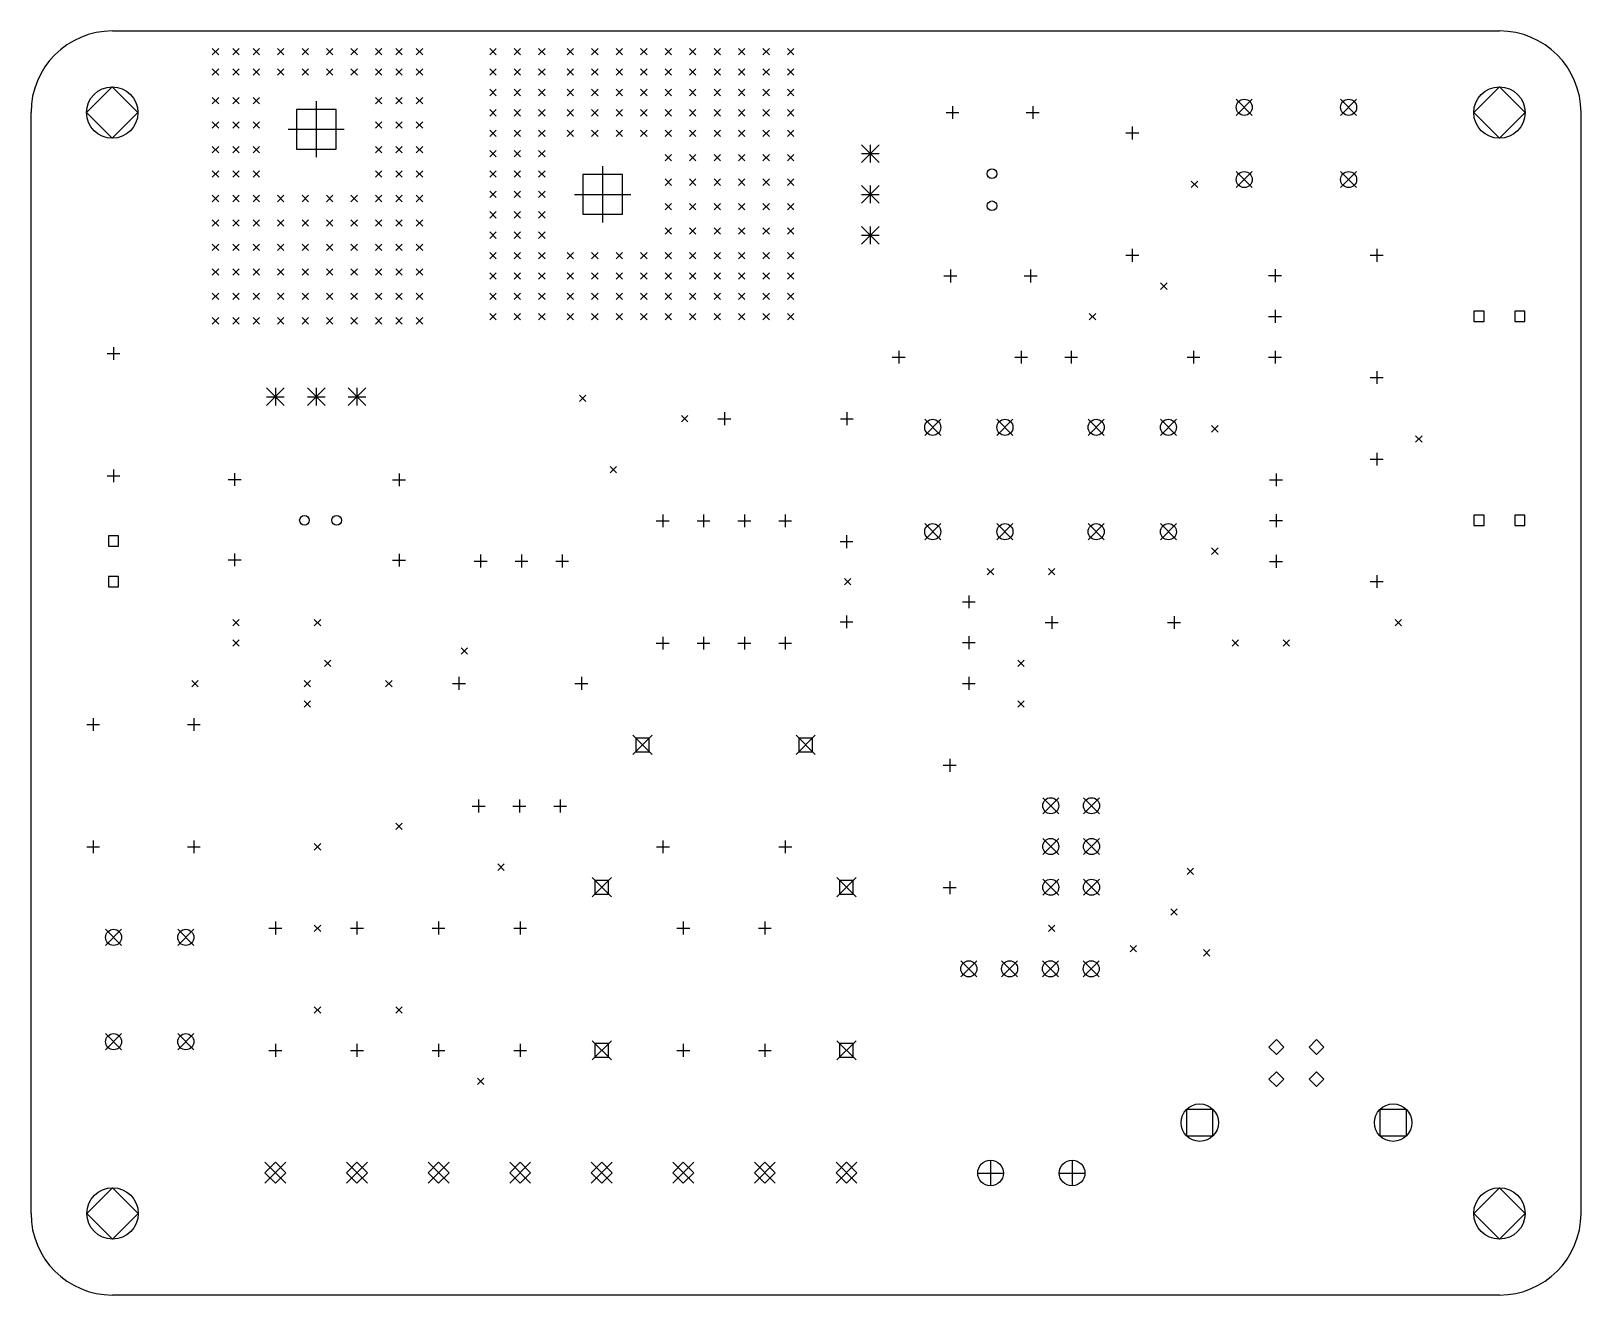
# Model space of a CAD drawing. Extents: x 92 to 190, y -138 to -18.
# Drawn here: x 93.9 to 190.4, y -96.5 to -17.8 of the extents above; entities that cross this region are included whole.
import ezdxf

# ---------------------------------------------------------------- set-up
doc = ezdxf.new("R2010")
doc.units = 0
doc.layers.add('BLACK', color=7, linetype='CONTINUOUS')

msp = doc.modelspace()

# ---------------------------------------------------------------- linework, layer by layer
at = {"layer": 'BLACK', "linetype": 'CONTINUOUS'}
for p, q in [((99, -17.76), (185.36, -17.76)), ((105.21, -18.85), (105.61, -19.25)), ((105.61, -18.85), (105.21, -19.25)), ((106.48, -18.85), (106.88, -19.25)), ((106.88, -18.85), (106.48, -19.25)), ((107.75, -18.85), (108.15, -19.25)), ((108.15, -18.85), (107.75, -19.25)), ((109.274, -18.85), (109.674, -19.25)), ((109.674, -18.85), (109.274, -19.25)), ((110.798, -18.85), (111.198, -19.25)), ((111.198, -18.85), (110.798, -19.25)), ((112.322, -18.85), (112.722, -19.25)), ((112.722, -18.85), (112.322, -19.25)), ((113.846, -18.85), (114.246, -19.25)), ((114.246, -18.85), (113.846, -19.25)), ((115.37, -18.85), (115.77, -19.25)), ((115.77, -18.85), (115.37, -19.25)), ((116.64, -18.85), (117.04, -19.25)), ((117.04, -18.85), (116.64, -19.25)), ((117.91, -18.85), (118.31, -19.25)), ((118.31, -18.85), (117.91, -19.25)), ((122.482, -18.85), (122.882, -19.25)), ((122.882, -18.85), (122.482, -19.25)), ((124.006, -18.85), (124.406, -19.25)), ((124.406, -18.85), (124.006, -19.25)), ((125.53, -18.85), (125.93, -19.25)), ((125.93, -18.85), (125.53, -19.25)), ((127.308, -18.85), (127.708, -19.25)), ((127.708, -18.85), (127.308, -19.25)), ((128.832, -18.85), (129.232, -19.25)), ((129.232, -18.85), (128.832, -19.25)), ((130.356, -18.85), (130.756, -19.25)), ((130.756, -18.85), (130.356, -19.25)), ((131.88, -18.85), (132.28, -19.25)), ((132.28, -18.85), (131.88, -19.25)), ((133.404, -18.85), (133.804, -19.25)), ((133.804, -18.85), (133.404, -19.25)), ((134.928, -18.85), (135.328, -19.25)), ((135.328, -18.85), (134.928, -19.25)), ((136.452, -18.85), (136.852, -19.25)), ((136.852, -18.85), (136.452, -19.25)), ((137.976, -18.85), (138.376, -19.25)), ((138.376, -18.85), (137.976, -19.25)), ((139.5, -18.85), (139.9, -19.25)), ((139.9, -18.85), (139.5, -19.25)), ((141.024, -18.85), (141.424, -19.25)), ((141.424, -18.85), (141.024, -19.25)), ((105.21, -20.12), (105.61, -20.52)), ((105.61, -20.12), (105.21, -20.52)), ((106.48, -20.12), (106.88, -20.52)), ((106.88, -20.12), (106.48, -20.52)), ((107.75, -20.12), (108.15, -20.52)), ((108.15, -20.12), (107.75, -20.52)), ((109.274, -20.12), (109.674, -20.52)), ((109.674, -20.12), (109.274, -20.52)), ((110.798, -20.12), (111.198, -20.52)), ((111.198, -20.12), (110.798, -20.52)), ((112.322, -20.12), (112.722, -20.52)), ((112.722, -20.12), (112.322, -20.52)), ((113.846, -20.12), (114.246, -20.52)), ((114.246, -20.12), (113.846, -20.52)), ((115.37, -20.12), (115.77, -20.52)), ((115.77, -20.12), (115.37, -20.52)), ((116.64, -20.12), (117.04, -20.52)), ((117.04, -20.12), (116.64, -20.52)), ((117.91, -20.12), (118.31, -20.52)), ((118.31, -20.12), (117.91, -20.52)), ((122.482, -20.12), (122.882, -20.52)), ((122.882, -20.12), (122.482, -20.52)), ((124.006, -20.12), (124.406, -20.52)), ((124.406, -20.12), (124.006, -20.52)), ((125.53, -20.12), (125.93, -20.52)), ((125.93, -20.12), (125.53, -20.52)), ((127.308, -20.12), (127.708, -20.52)), ((127.708, -20.12), (127.308, -20.52)), ((128.832, -20.12), (129.232, -20.52)), ((129.232, -20.12), (128.832, -20.52)), ((130.356, -20.12), (130.756, -20.52)), ((130.756, -20.12), (130.356, -20.52)), ((131.88, -20.12), (132.28, -20.52)), ((132.28, -20.12), (131.88, -20.52)), ((133.404, -20.12), (133.804, -20.52)), ((133.804, -20.12), (133.404, -20.52)), ((134.928, -20.12), (135.328, -20.52)), ((135.328, -20.12), (134.928, -20.52)), ((136.452, -20.12), (136.852, -20.52)), ((136.852, -20.12), (136.452, -20.52)), ((137.976, -20.12), (138.376, -20.52)), ((138.376, -20.12), (137.976, -20.52)), ((139.5, -20.12), (139.9, -20.52)), ((139.9, -20.12), (139.5, -20.52)), ((141.024, -20.12), (141.424, -20.52)), ((141.424, -20.12), (141.024, -20.52)), ((98.98, -21.24), (97.38, -22.84)), ((100.58, -22.84), (98.98, -21.24)), ((105.21, -21.898), (105.61, -22.298)), ((105.61, -21.898), (105.21, -22.298)), ((106.48, -21.898), (106.88, -22.298)), ((106.88, -21.898), (106.48, -22.298)), ((107.75, -21.898), (108.15, -22.298)), ((108.15, -21.898), (107.75, -22.298)), ((111.68, -22.13), (111.68, -25.63)), ((115.37, -21.898), (115.77, -22.298)), ((115.77, -21.898), (115.37, -22.298)), ((116.64, -21.898), (117.04, -22.298)), ((117.04, -21.898), (116.64, -22.298)), ((117.91, -21.898), (118.31, -22.298)), ((118.31, -21.898), (117.91, -22.298)), ((122.482, -21.39), (122.882, -21.79)), ((122.882, -21.39), (122.482, -21.79)), ((124.006, -21.39), (124.406, -21.79)), ((124.406, -21.39), (124.006, -21.79)), ((125.53, -21.39), (125.93, -21.79)), ((125.93, -21.39), (125.53, -21.79)), ((127.308, -21.39), (127.708, -21.79)), ((127.708, -21.39), (127.308, -21.79)), ((128.832, -21.39), (129.232, -21.79)), ((129.232, -21.39), (128.832, -21.79)), ((130.356, -21.39), (130.756, -21.79)), ((130.756, -21.39), (130.356, -21.79)), ((131.88, -21.39), (132.28, -21.79)), ((132.28, -21.39), (131.88, -21.79)), ((133.404, -21.39), (133.804, -21.79)), ((133.804, -21.39), (133.404, -21.79)), ((134.928, -21.39), (135.328, -21.79)), ((135.328, -21.39), (134.928, -21.79)), ((136.452, -21.39), (136.852, -21.79)), ((136.852, -21.39), (136.452, -21.79)), ((137.976, -21.39), (138.376, -21.79)), ((138.376, -21.39), (137.976, -21.79)), ((139.5, -21.39), (139.9, -21.79)), ((139.9, -21.39), (139.5, -21.79)), ((141.024, -21.39), (141.424, -21.79)), ((141.424, -21.39), (141.024, -21.79)), ((168.97, -22.015), (169.97, -23.015)), ((169.97, -22.015), (168.97, -23.015)), ((175.47, -22.015), (176.47, -23.015)), ((176.47, -22.015), (175.47, -23.015)), ((185.36, -21.24), (183.76, -22.84)), ((186.96, -22.84), (185.36, -21.24)), ((93.92, -91.42), (93.92, -22.84)), ((97.38, -22.84), (98.98, -24.44)), ((98.98, -24.44), (100.58, -22.84)), ((112.917, -22.6426), (110.443, -22.6426)), ((110.443, -22.6426), (110.443, -25.1174)), ((112.917, -25.1174), (112.917, -22.6426)), ((122.482, -22.66), (122.882, -23.06)), ((122.882, -22.66), (122.482, -23.06)), ((124.006, -22.66), (124.406, -23.06)), ((124.406, -22.66), (124.006, -23.06)), ((125.53, -22.66), (125.93, -23.06)), ((125.93, -22.66), (125.53, -23.06)), ((127.308, -22.66), (127.708, -23.06)), ((127.708, -22.66), (127.308, -23.06)), ((128.832, -22.66), (129.232, -23.06)), ((129.232, -22.66), (128.832, -23.06)), ((130.356, -22.66), (130.756, -23.06)), ((130.756, -22.66), (130.356, -23.06)), ((131.88, -22.66), (132.28, -23.06)), ((132.28, -22.66), (131.88, -23.06)), ((133.404, -22.66), (133.804, -23.06)), ((133.804, -22.66), (133.404, -23.06)), ((134.928, -22.66), (135.328, -23.06)), ((135.328, -22.66), (134.928, -23.06)), ((136.452, -22.66), (136.852, -23.06)), ((136.852, -22.66), (136.452, -23.06)), ((137.976, -22.66), (138.376, -23.06)), ((138.376, -22.66), (137.976, -23.06)), ((139.5, -22.66), (139.9, -23.06)), ((139.9, -22.66), (139.5, -23.06)), ((141.024, -22.66), (141.424, -23.06)), ((141.424, -22.66), (141.024, -23.06)), ((150.9, -22.84), (151.7, -22.84)), ((151.3, -22.44), (151.3, -23.24)), ((155.9, -22.84), (156.7, -22.84)), ((156.3, -22.44), (156.3, -23.24)), ((183.76, -22.84), (185.36, -24.44)), ((185.36, -24.44), (186.96, -22.84)), ((190.44, -22.84), (190.44, -91.42)), ((105.21, -23.422), (105.61, -23.822)), ((105.61, -23.422), (105.21, -23.822)), ((106.48, -23.422), (106.88, -23.822)), ((106.88, -23.422), (106.48, -23.822)), ((107.75, -23.422), (108.15, -23.822)), ((108.15, -23.422), (107.75, -23.822)), ((109.93, -23.88), (113.43, -23.88)), ((115.37, -23.422), (115.77, -23.822)), ((115.77, -23.422), (115.37, -23.822)), ((116.64, -23.422), (117.04, -23.822)), ((117.04, -23.422), (116.64, -23.822)), ((117.91, -23.422), (118.31, -23.822)), ((118.31, -23.422), (117.91, -23.822)), ((122.482, -23.93), (122.882, -24.33)), ((122.882, -23.93), (122.482, -24.33)), ((124.006, -23.93), (124.406, -24.33)), ((124.406, -23.93), (124.006, -24.33)), ((125.53, -23.93), (125.93, -24.33)), ((125.93, -23.93), (125.53, -24.33)), ((127.308, -23.93), (127.708, -24.33)), ((127.708, -23.93), (127.308, -24.33)), ((128.832, -23.93), (129.232, -24.33)), ((129.232, -23.93), (128.832, -24.33)), ((130.356, -23.93), (130.756, -24.33)), ((130.756, -23.93), (130.356, -24.33)), ((131.88, -23.93), (132.28, -24.33)), ((132.28, -23.93), (131.88, -24.33)), ((133.404, -23.93), (133.804, -24.33)), ((133.804, -23.93), (133.404, -24.33)), ((134.928, -23.93), (135.328, -24.33)), ((135.328, -23.93), (134.928, -24.33)), ((136.452, -23.93), (136.852, -24.33)), ((136.852, -23.93), (136.452, -24.33)), ((137.976, -23.93), (138.376, -24.33)), ((138.376, -23.93), (137.976, -24.33)), ((139.5, -23.93), (139.9, -24.33)), ((139.9, -23.93), (139.5, -24.33)), ((141.024, -23.93), (141.424, -24.33)), ((141.424, -23.93), (141.024, -24.33)), ((162.1, -24.11), (162.9, -24.11)), ((162.5, -23.71), (162.5, -24.51)), ((105.21, -24.946), (105.61, -25.346)), ((105.61, -24.946), (105.21, -25.346)), ((106.48, -24.946), (106.88, -25.346)), ((106.88, -24.946), (106.48, -25.346)), ((107.75, -24.946), (108.15, -25.346)), ((108.15, -24.946), (107.75, -25.346)), ((115.37, -24.946), (115.77, -25.346)), ((115.77, -24.946), (115.37, -25.346)), ((116.64, -24.946), (117.04, -25.346)), ((117.04, -24.946), (116.64, -25.346)), ((117.91, -24.946), (118.31, -25.346)), ((118.31, -24.946), (117.91, -25.346)), ((145.627, -24.85), (146.727, -25.95)), ((146.727, -24.85), (145.627, -25.95)), ((146.177, -24.85), (146.177, -25.95)), ((110.443, -25.1174), (112.917, -25.1174)), ((122.482, -25.2), (122.882, -25.6)), ((122.882, -25.2), (122.482, -25.6)), ((124.006, -25.2), (124.406, -25.6)), ((124.406, -25.2), (124.006, -25.6)), ((125.53, -25.2), (125.93, -25.6)), ((125.93, -25.2), (125.53, -25.6)), ((133.404, -25.454), (133.804, -25.854)), ((133.804, -25.454), (133.404, -25.854)), ((134.928, -25.454), (135.328, -25.854)), ((135.328, -25.454), (134.928, -25.854)), ((136.452, -25.454), (136.852, -25.854)), ((136.852, -25.454), (136.452, -25.854)), ((137.976, -25.454), (138.376, -25.854)), ((138.376, -25.454), (137.976, -25.854)), ((139.5, -25.454), (139.9, -25.854)), ((139.9, -25.454), (139.5, -25.854)), ((141.024, -25.454), (141.424, -25.854)), ((141.424, -25.454), (141.024, -25.854)), ((145.627, -25.4), (146.727, -25.4)), ((105.21, -26.47), (105.61, -26.87)), ((105.61, -26.47), (105.21, -26.87)), ((106.48, -26.47), (106.88, -26.87)), ((106.88, -26.47), (106.48, -26.87)), ((107.75, -26.47), (108.15, -26.87)), ((108.15, -26.47), (107.75, -26.87)), ((115.37, -26.47), (115.77, -26.87)), ((115.77, -26.47), (115.37, -26.87)), ((116.64, -26.47), (117.04, -26.87)), ((117.04, -26.47), (116.64, -26.87)), ((117.91, -26.47), (118.31, -26.87)), ((118.31, -26.47), (117.91, -26.87)), ((122.482, -26.47), (122.882, -26.87)), ((122.882, -26.47), (122.482, -26.87)), ((124.006, -26.47), (124.406, -26.87)), ((124.406, -26.47), (124.006, -26.87)), ((125.53, -26.47), (125.93, -26.87)), ((125.93, -26.47), (125.53, -26.87)), ((130.754, -26.7026), (128.28, -26.7026)), ((128.28, -26.7026), (128.28, -29.1774)), ((129.517, -26.19), (129.517, -29.69)), ((130.754, -29.1774), (130.754, -26.7026)), ((133.404, -26.978), (133.804, -27.378)), ((133.804, -26.978), (133.404, -27.378)), ((134.928, -26.978), (135.328, -27.378)), ((135.328, -26.978), (134.928, -27.378)), ((136.452, -26.978), (136.852, -27.378)), ((136.852, -26.978), (136.452, -27.378)), ((137.976, -26.978), (138.376, -27.378)), ((138.376, -26.978), (137.976, -27.378)), ((139.5, -26.978), (139.9, -27.378)), ((139.9, -26.978), (139.5, -27.378)), ((141.024, -26.978), (141.424, -27.378)), ((141.424, -26.978), (141.024, -27.378)), ((168.97, -26.515), (169.97, -27.515)), ((169.97, -26.515), (168.97, -27.515)), ((175.47, -26.515), (176.47, -27.515)), ((176.47, -26.515), (175.47, -27.515)), ((122.482, -27.74), (122.882, -28.14)), ((122.882, -27.74), (122.482, -28.14)), ((124.006, -27.74), (124.406, -28.14)), ((124.406, -27.74), (124.006, -28.14)), ((125.53, -27.74), (125.93, -28.14)), ((125.93, -27.74), (125.53, -28.14)), ((127.767, -27.94), (131.267, -27.94)), ((145.627, -27.39), (146.727, -28.49)), ((146.727, -27.39), (145.627, -28.49)), ((145.627, -27.94), (146.727, -27.94)), ((146.177, -27.39), (146.177, -28.49)), ((166.17, -27.105), (166.57, -27.505)), ((166.57, -27.105), (166.17, -27.505)), ((105.21, -27.994), (105.61, -28.394)), ((105.61, -27.994), (105.21, -28.394)), ((106.48, -27.994), (106.88, -28.394)), ((106.88, -27.994), (106.48, -28.394)), ((107.75, -27.994), (108.15, -28.394)), ((108.15, -27.994), (107.75, -28.394)), ((109.274, -27.994), (109.674, -28.394)), ((109.674, -27.994), (109.274, -28.394)), ((110.798, -27.994), (111.198, -28.394)), ((111.198, -27.994), (110.798, -28.394)), ((112.322, -27.994), (112.722, -28.394)), ((112.722, -27.994), (112.322, -28.394)), ((113.846, -27.994), (114.246, -28.394)), ((114.246, -27.994), (113.846, -28.394)), ((115.37, -27.994), (115.77, -28.394)), ((115.77, -27.994), (115.37, -28.394)), ((116.64, -27.994), (117.04, -28.394)), ((117.04, -27.994), (116.64, -28.394)), ((117.91, -27.994), (118.31, -28.394)), ((118.31, -27.994), (117.91, -28.394)), ((133.404, -28.502), (133.804, -28.902)), ((133.804, -28.502), (133.404, -28.902)), ((134.928, -28.502), (135.328, -28.902)), ((135.328, -28.502), (134.928, -28.902)), ((136.452, -28.502), (136.852, -28.902)), ((136.852, -28.502), (136.452, -28.902)), ((137.976, -28.502), (138.376, -28.902)), ((138.376, -28.502), (137.976, -28.902)), ((139.5, -28.502), (139.9, -28.902)), ((139.9, -28.502), (139.5, -28.902)), ((141.024, -28.502), (141.424, -28.902)), ((141.424, -28.502), (141.024, -28.902)), ((105.21, -29.518), (105.61, -29.918)), ((105.61, -29.518), (105.21, -29.918)), ((106.48, -29.518), (106.88, -29.918)), ((106.88, -29.518), (106.48, -29.918)), ((107.75, -29.518), (108.15, -29.918)), ((108.15, -29.518), (107.75, -29.918)), ((109.274, -29.518), (109.674, -29.918)), ((109.674, -29.518), (109.274, -29.918)), ((110.798, -29.518), (111.198, -29.918)), ((111.198, -29.518), (110.798, -29.918)), ((112.322, -29.518), (112.722, -29.918)), ((112.722, -29.518), (112.322, -29.918)), ((113.846, -29.518), (114.246, -29.918)), ((114.246, -29.518), (113.846, -29.918)), ((115.37, -29.518), (115.77, -29.918)), ((115.77, -29.518), (115.37, -29.918)), ((116.64, -29.518), (117.04, -29.918)), ((117.04, -29.518), (116.64, -29.918)), ((117.91, -29.518), (118.31, -29.918)), ((118.31, -29.518), (117.91, -29.918)), ((122.482, -29.01), (122.882, -29.41)), ((122.882, -29.01), (122.482, -29.41)), ((124.006, -29.01), (124.406, -29.41)), ((124.406, -29.01), (124.006, -29.41)), ((125.53, -29.01), (125.93, -29.41)), ((125.93, -29.01), (125.53, -29.41)), ((128.28, -29.1774), (130.754, -29.1774)), ((122.482, -30.28), (122.882, -30.68)), ((122.882, -30.28), (122.482, -30.68)), ((124.006, -30.28), (124.406, -30.68)), ((124.406, -30.28), (124.006, -30.68)), ((125.53, -30.28), (125.93, -30.68)), ((125.93, -30.28), (125.53, -30.68)), ((133.404, -30.026), (133.804, -30.426)), ((133.804, -30.026), (133.404, -30.426)), ((134.928, -30.026), (135.328, -30.426)), ((135.328, -30.026), (134.928, -30.426)), ((136.452, -30.026), (136.852, -30.426)), ((136.852, -30.026), (136.452, -30.426)), ((137.976, -30.026), (138.376, -30.426)), ((138.376, -30.026), (137.976, -30.426)), ((139.5, -30.026), (139.9, -30.426)), ((139.9, -30.026), (139.5, -30.426)), ((141.024, -30.026), (141.424, -30.426)), ((141.424, -30.026), (141.024, -30.426)), ((145.627, -29.93), (146.727, -31.03)), ((146.727, -29.93), (145.627, -31.03)), ((145.627, -30.48), (146.727, -30.48)), ((146.177, -29.93), (146.177, -31.03)), ((105.21, -31.042), (105.61, -31.442)), ((105.61, -31.042), (105.21, -31.442)), ((106.48, -31.042), (106.88, -31.442)), ((106.88, -31.042), (106.48, -31.442)), ((107.75, -31.042), (108.15, -31.442)), ((108.15, -31.042), (107.75, -31.442)), ((109.274, -31.042), (109.674, -31.442)), ((109.674, -31.042), (109.274, -31.442)), ((110.798, -31.042), (111.198, -31.442)), ((111.198, -31.042), (110.798, -31.442)), ((112.322, -31.042), (112.722, -31.442)), ((112.722, -31.042), (112.322, -31.442)), ((113.846, -31.042), (114.246, -31.442)), ((114.246, -31.042), (113.846, -31.442)), ((115.37, -31.042), (115.77, -31.442)), ((115.77, -31.042), (115.37, -31.442)), ((116.64, -31.042), (117.04, -31.442)), ((117.04, -31.042), (116.64, -31.442)), ((117.91, -31.042), (118.31, -31.442)), ((118.31, -31.042), (117.91, -31.442)), ((122.482, -31.55), (122.882, -31.95)), ((122.882, -31.55), (122.482, -31.95)), ((124.006, -31.55), (124.406, -31.95)), ((124.406, -31.55), (124.006, -31.95)), ((125.53, -31.55), (125.93, -31.95)), ((125.93, -31.55), (125.53, -31.95)), ((127.308, -31.55), (127.708, -31.95)), ((127.708, -31.55), (127.308, -31.95)), ((128.832, -31.55), (129.232, -31.95)), ((129.232, -31.55), (128.832, -31.95)), ((130.356, -31.55), (130.756, -31.95)), ((130.756, -31.55), (130.356, -31.95)), ((131.88, -31.55), (132.28, -31.95)), ((132.28, -31.55), (131.88, -31.95)), ((133.404, -31.55), (133.804, -31.95)), ((133.804, -31.55), (133.404, -31.95)), ((134.928, -31.55), (135.328, -31.95)), ((135.328, -31.55), (134.928, -31.95)), ((136.452, -31.55), (136.852, -31.95)), ((136.852, -31.55), (136.452, -31.95)), ((137.976, -31.55), (138.376, -31.95)), ((138.376, -31.55), (137.976, -31.95)), ((139.5, -31.55), (139.9, -31.95)), ((139.9, -31.55), (139.5, -31.95)), ((141.024, -31.55), (141.424, -31.95)), ((141.424, -31.55), (141.024, -31.95)), ((162.1, -31.73), (162.9, -31.73)), ((162.5, -31.33), (162.5, -32.13)), ((177.32, -31.73), (178.12, -31.73)), ((177.72, -31.33), (177.72, -32.13)), ((105.21, -32.566), (105.61, -32.966)), ((105.61, -32.566), (105.21, -32.966)), ((106.48, -32.566), (106.88, -32.966)), ((106.88, -32.566), (106.48, -32.966)), ((107.75, -32.566), (108.15, -32.966)), ((108.15, -32.566), (107.75, -32.966)), ((109.274, -32.566), (109.674, -32.966)), ((109.674, -32.566), (109.274, -32.966)), ((110.798, -32.566), (111.198, -32.966)), ((111.198, -32.566), (110.798, -32.966)), ((112.322, -32.566), (112.722, -32.966)), ((112.722, -32.566), (112.322, -32.966)), ((113.846, -32.566), (114.246, -32.966)), ((114.246, -32.566), (113.846, -32.966)), ((115.37, -32.566), (115.77, -32.966)), ((115.77, -32.566), (115.37, -32.966)), ((116.64, -32.566), (117.04, -32.966)), ((117.04, -32.566), (116.64, -32.966)), ((117.91, -32.566), (118.31, -32.966)), ((118.31, -32.566), (117.91, -32.966)), ((151.17, -32.62), (151.17, -33.42)), ((156.17, -32.62), (156.17, -33.42)), ((171.39, -32.6), (171.39, -33.4)), ((122.482, -32.82), (122.882, -33.22)), ((122.882, -32.82), (122.482, -33.22)), ((124.006, -32.82), (124.406, -33.22)), ((124.406, -32.82), (124.006, -33.22)), ((125.53, -32.82), (125.93, -33.22)), ((125.93, -32.82), (125.53, -33.22)), ((127.308, -32.82), (127.708, -33.22)), ((127.708, -32.82), (127.308, -33.22)), ((128.832, -32.82), (129.232, -33.22)), ((129.232, -32.82), (128.832, -33.22)), ((130.356, -32.82), (130.756, -33.22)), ((130.756, -32.82), (130.356, -33.22)), ((131.88, -32.82), (132.28, -33.22)), ((132.28, -32.82), (131.88, -33.22)), ((133.404, -32.82), (133.804, -33.22)), ((133.804, -32.82), (133.404, -33.22)), ((134.928, -32.82), (135.328, -33.22)), ((135.328, -32.82), (134.928, -33.22)), ((136.452, -32.82), (136.852, -33.22)), ((136.852, -32.82), (136.452, -33.22)), ((137.976, -32.82), (138.376, -33.22)), ((138.376, -32.82), (137.976, -33.22)), ((139.5, -32.82), (139.9, -33.22)), ((139.9, -32.82), (139.5, -33.22)), ((141.024, -32.82), (141.424, -33.22)), ((141.424, -32.82), (141.024, -33.22)), ((150.77, -33.02), (151.57, -33.02)), ((155.77, -33.02), (156.57, -33.02)), ((164.265, -33.455), (164.665, -33.855)), ((164.665, -33.455), (164.265, -33.855)), ((170.99, -33), (171.79, -33)), ((105.21, -34.09), (105.61, -34.49)), ((105.61, -34.09), (105.21, -34.49)), ((106.48, -34.09), (106.88, -34.49)), ((106.88, -34.09), (106.48, -34.49)), ((107.75, -34.09), (108.15, -34.49)), ((108.15, -34.09), (107.75, -34.49)), ((109.274, -34.09), (109.674, -34.49)), ((109.674, -34.09), (109.274, -34.49)), ((110.798, -34.09), (111.198, -34.49)), ((111.198, -34.09), (110.798, -34.49)), ((112.322, -34.09), (112.722, -34.49)), ((112.722, -34.09), (112.322, -34.49)), ((113.846, -34.09), (114.246, -34.49)), ((114.246, -34.09), (113.846, -34.49)), ((115.37, -34.09), (115.77, -34.49)), ((115.77, -34.09), (115.37, -34.49)), ((116.64, -34.09), (117.04, -34.49)), ((117.04, -34.09), (116.64, -34.49)), ((117.91, -34.09), (118.31, -34.49)), ((118.31, -34.09), (117.91, -34.49)), ((122.482, -34.09), (122.882, -34.49)), ((122.882, -34.09), (122.482, -34.49)), ((124.006, -34.09), (124.406, -34.49)), ((124.406, -34.09), (124.006, -34.49)), ((125.53, -34.09), (125.93, -34.49)), ((125.93, -34.09), (125.53, -34.49)), ((127.308, -34.09), (127.708, -34.49)), ((127.708, -34.09), (127.308, -34.49)), ((128.832, -34.09), (129.232, -34.49)), ((129.232, -34.09), (128.832, -34.49)), ((130.356, -34.09), (130.756, -34.49)), ((130.756, -34.09), (130.356, -34.49)), ((131.88, -34.09), (132.28, -34.49)), ((132.28, -34.09), (131.88, -34.49)), ((133.404, -34.09), (133.804, -34.49)), ((133.804, -34.09), (133.404, -34.49)), ((134.928, -34.09), (135.328, -34.49)), ((135.328, -34.09), (134.928, -34.49)), ((136.452, -34.09), (136.852, -34.49)), ((136.852, -34.09), (136.452, -34.49)), ((137.976, -34.09), (138.376, -34.49)), ((138.376, -34.09), (137.976, -34.49)), ((139.5, -34.09), (139.9, -34.49)), ((139.9, -34.09), (139.5, -34.49)), ((141.024, -34.09), (141.424, -34.49)), ((141.424, -34.09), (141.024, -34.49)), ((105.21, -35.614), (105.61, -36.014)), ((105.61, -35.614), (105.21, -36.014)), ((106.48, -35.614), (106.88, -36.014)), ((106.88, -35.614), (106.48, -36.014)), ((107.75, -35.614), (108.15, -36.014)), ((108.15, -35.614), (107.75, -36.014)), ((109.274, -35.614), (109.674, -36.014)), ((109.674, -35.614), (109.274, -36.014)), ((110.798, -35.614), (111.198, -36.014)), ((111.198, -35.614), (110.798, -36.014)), ((112.322, -35.614), (112.722, -36.014)), ((112.722, -35.614), (112.322, -36.014)), ((113.846, -35.614), (114.246, -36.014)), ((114.246, -35.614), (113.846, -36.014)), ((115.37, -35.614), (115.77, -36.014)), ((115.77, -35.614), (115.37, -36.014)), ((116.64, -35.614), (117.04, -36.014)), ((117.04, -35.614), (116.64, -36.014)), ((117.91, -35.614), (118.31, -36.014)), ((118.31, -35.614), (117.91, -36.014)), ((122.482, -35.36), (122.882, -35.76)), ((122.882, -35.36), (122.482, -35.76)), ((124.006, -35.36), (124.406, -35.76)), ((124.406, -35.36), (124.006, -35.76)), ((125.53, -35.36), (125.93, -35.76)), ((125.93, -35.36), (125.53, -35.76)), ((127.308, -35.36), (127.708, -35.76)), ((127.708, -35.36), (127.308, -35.76)), ((128.832, -35.36), (129.232, -35.76)), ((129.232, -35.36), (128.832, -35.76)), ((130.356, -35.36), (130.756, -35.76)), ((130.756, -35.36), (130.356, -35.76)), ((131.88, -35.36), (132.28, -35.76)), ((132.28, -35.36), (131.88, -35.76)), ((133.404, -35.36), (133.804, -35.76)), ((133.804, -35.36), (133.404, -35.76)), ((134.928, -35.36), (135.328, -35.76)), ((135.328, -35.36), (134.928, -35.76)), ((136.452, -35.36), (136.852, -35.76)), ((136.852, -35.36), (136.452, -35.76)), ((137.976, -35.36), (138.376, -35.76)), ((138.376, -35.36), (137.976, -35.76)), ((139.5, -35.36), (139.9, -35.76)), ((139.9, -35.36), (139.5, -35.76)), ((141.024, -35.36), (141.424, -35.76)), ((141.424, -35.36), (141.024, -35.76)), ((159.82, -35.36), (160.22, -35.76)), ((160.22, -35.36), (159.82, -35.76)), ((170.99, -35.54), (171.79, -35.54)), ((171.39, -35.14), (171.39, -35.94)), ((184.408, -35.2218), (183.772, -35.2218)), ((183.772, -35.2218), (183.772, -35.8582)), ((184.408, -35.8582), (184.408, -35.2218)), ((186.948, -35.2218), (186.312, -35.2218)), ((186.312, -35.2218), (186.312, -35.8582)), ((186.948, -35.8582), (186.948, -35.2218)), ((183.772, -35.8582), (184.408, -35.8582)), ((186.312, -35.8582), (186.948, -35.8582)), ((99.06, -37.446), (99.06, -38.246)), ((98.66, -37.846), (99.46, -37.846)), ((147.555, -38.08), (148.355, -38.08)), ((147.955, -37.68), (147.955, -38.48)), ((155.175, -38.08), (155.975, -38.08)), ((155.575, -37.68), (155.575, -38.48)), ((158.29, -38.08), (159.09, -38.08)), ((158.69, -37.68), (158.69, -38.48)), ((165.91, -38.08), (166.71, -38.08)), ((166.31, -37.68), (166.31, -38.48)), ((170.99, -38.08), (171.79, -38.08)), ((171.39, -37.68), (171.39, -38.48)), ((177.32, -39.35), (178.12, -39.35)), ((177.72, -38.95), (177.72, -39.75)), ((108.59, -39.99), (109.69, -41.09)), ((109.69, -39.99), (108.59, -41.09)), ((109.14, -39.99), (109.14, -41.09)), ((111.13, -39.99), (112.23, -41.09)), ((112.23, -39.99), (111.13, -41.09)), ((111.68, -39.99), (111.68, -41.09)), ((113.67, -39.99), (114.77, -41.09)), ((114.77, -39.99), (113.67, -41.09)), ((114.22, -39.99), (114.22, -41.09)), ((128.07, -40.44), (128.47, -40.84)), ((128.47, -40.44), (128.07, -40.84)), ((108.59, -40.54), (109.69, -40.54)), ((111.13, -40.54), (112.23, -40.54)), ((113.67, -40.54), (114.77, -40.54)), ((134.42, -41.71), (134.82, -42.11)), ((134.82, -41.71), (134.42, -42.11)), ((136.7, -41.91), (137.5, -41.91)), ((137.1, -41.51), (137.1, -42.31)), ((144.32, -41.91), (145.12, -41.91)), ((144.72, -41.51), (144.72, -42.31)), ((149.57, -41.95), (150.57, -42.95)), ((150.57, -41.95), (149.57, -42.95)), ((154.07, -41.95), (155.07, -42.95)), ((155.07, -41.95), (154.07, -42.95)), ((159.75, -41.95), (160.75, -42.95)), ((160.75, -41.95), (159.75, -42.95)), ((164.25, -41.95), (165.25, -42.95)), ((165.25, -41.95), (164.25, -42.95)), ((167.44, -42.345), (167.84, -42.745)), ((167.84, -42.345), (167.44, -42.745)), ((180.14, -42.98), (180.54, -43.38)), ((180.54, -42.98), (180.14, -43.38)), ((177.72, -44.03), (177.72, -44.83)), ((99.06, -45.066), (99.06, -45.866)), ((106.6, -45.3), (106.6, -46.1)), ((116.84, -45.32), (116.84, -46.12)), ((129.975, -44.885), (130.375, -45.285)), ((130.375, -44.885), (129.975, -45.285)), ((171.45, -45.32), (171.45, -46.12)), ((177.32, -44.43), (178.12, -44.43)), ((98.66, -45.466), (99.46, -45.466)), ((106.2, -45.7), (107, -45.7)), ((116.44, -45.72), (117.24, -45.72)), ((171.05, -45.72), (171.85, -45.72)), ((133.26, -47.87), (133.26, -48.67)), ((135.8, -47.87), (135.8, -48.67)), ((138.34, -47.87), (138.34, -48.67)), ((140.88, -47.87), (140.88, -48.67)), ((171.05, -48.26), (171.85, -48.26)), ((171.45, -47.86), (171.45, -48.66)), ((184.408, -47.9218), (183.772, -47.9218)), ((183.772, -47.9218), (183.772, -48.5582)), ((184.408, -48.5582), (184.408, -47.9218)), ((186.948, -47.9218), (186.312, -47.9218)), ((186.312, -47.9218), (186.312, -48.5582)), ((186.948, -48.5582), (186.948, -47.9218)), ((99.3782, -49.2118), (98.7418, -49.2118)), ((98.7418, -49.2118), (98.7418, -49.8482)), ((99.3782, -49.8482), (99.3782, -49.2118)), ((132.86, -48.27), (133.66, -48.27)), ((135.4, -48.27), (136.2, -48.27)), ((137.94, -48.27), (138.74, -48.27)), ((140.48, -48.27), (141.28, -48.27)), ((144.7, -49.17), (144.7, -49.97)), ((149.57, -48.45), (150.57, -49.45)), ((150.57, -48.45), (149.57, -49.45)), ((154.07, -48.45), (155.07, -49.45)), ((155.07, -48.45), (154.07, -49.45)), ((159.75, -48.45), (160.75, -49.45)), ((160.75, -48.45), (159.75, -49.45)), ((164.25, -48.45), (165.25, -49.45)), ((165.25, -48.45), (164.25, -49.45)), ((183.772, -48.5582), (184.408, -48.5582)), ((186.312, -48.5582), (186.948, -48.5582)), ((98.7418, -49.8482), (99.3782, -49.8482)), ((144.3, -49.57), (145.1, -49.57)), ((167.44, -49.965), (167.84, -50.365)), ((167.84, -49.965), (167.44, -50.365)), ((106.2, -50.7), (107, -50.7)), ((106.6, -50.3), (106.6, -51.1)), ((116.44, -50.72), (117.24, -50.72)), ((116.84, -50.32), (116.84, -51.12)), ((121.52, -50.78), (122.32, -50.78)), ((121.92, -50.38), (121.92, -51.18)), ((124.06, -50.78), (124.86, -50.78)), ((124.46, -50.38), (124.46, -51.18)), ((126.6, -50.78), (127.4, -50.78)), ((127, -50.38), (127, -51.18)), ((171.05, -50.8), (171.85, -50.8)), ((171.45, -50.4), (171.45, -51.2)), ((99.3782, -51.7518), (98.7418, -51.7518)), ((98.7418, -51.7518), (98.7418, -52.3882)), ((99.3782, -52.3882), (99.3782, -51.7518)), ((144.58, -51.87), (144.98, -52.27)), ((144.98, -51.87), (144.58, -52.27)), ((153.47, -51.235), (153.87, -51.635)), ((153.87, -51.235), (153.47, -51.635)), ((157.28, -51.235), (157.68, -51.635)), ((157.68, -51.235), (157.28, -51.635)), ((177.32, -52.05), (178.12, -52.05)), ((177.72, -51.65), (177.72, -52.45)), ((98.7418, -52.3882), (99.3782, -52.3882)), ((152.32, -52.92), (152.32, -53.72)), ((151.92, -53.32), (152.72, -53.32)), ((106.48, -54.41), (106.88, -54.81)), ((106.88, -54.41), (106.48, -54.81)), ((111.56, -54.41), (111.96, -54.81)), ((111.96, -54.41), (111.56, -54.81)), ((144.3, -54.57), (145.1, -54.57)), ((144.7, -54.17), (144.7, -54.97)), ((157.08, -54.61), (157.88, -54.61)), ((157.48, -54.21), (157.48, -55.01)), ((164.7, -54.61), (165.5, -54.61)), ((165.1, -54.21), (165.1, -55.01)), ((178.87, -54.41), (179.27, -54.81)), ((179.27, -54.41), (178.87, -54.81)), ((106.48, -55.68), (106.88, -56.08)), ((106.88, -55.68), (106.48, -56.08)), ((132.86, -55.89), (133.66, -55.89)), ((133.26, -55.49), (133.26, -56.29)), ((135.4, -55.89), (136.2, -55.89)), ((135.8, -55.49), (135.8, -56.29)), ((137.94, -55.89), (138.74, -55.89)), ((138.34, -55.49), (138.34, -56.29)), ((140.48, -55.89), (141.28, -55.89)), ((140.88, -55.49), (140.88, -56.29)), ((151.92, -55.86), (152.72, -55.86)), ((152.32, -55.46), (152.32, -56.26)), ((168.71, -55.68), (169.11, -56.08)), ((169.11, -55.68), (168.71, -56.08)), ((171.885, -55.68), (172.285, -56.08)), ((172.285, -55.68), (171.885, -56.08)), ((120.704, -56.188), (121.104, -56.588)), ((121.104, -56.188), (120.704, -56.588)), ((112.195, -56.95), (112.595, -57.35)), ((112.595, -56.95), (112.195, -57.35)), ((155.375, -56.95), (155.775, -57.35)), ((155.775, -56.95), (155.375, -57.35)), ((103.94, -58.22), (104.34, -58.62)), ((104.34, -58.22), (103.94, -58.62)), ((110.925, -58.22), (111.325, -58.62)), ((111.325, -58.22), (110.925, -58.62)), ((116.005, -58.22), (116.405, -58.62)), ((116.405, -58.22), (116.005, -58.62)), ((120.17, -58.4), (120.97, -58.4)), ((120.57, -58), (120.57, -58.8)), ((127.79, -58.4), (128.59, -58.4)), ((128.19, -58), (128.19, -58.8)), ((151.92, -58.4), (152.72, -58.4)), ((152.32, -58), (152.32, -58.8)), ((110.925, -59.49), (111.325, -59.89)), ((111.325, -59.49), (110.925, -59.89)), ((155.375, -59.49), (155.775, -59.89)), ((155.775, -59.49), (155.375, -59.89)), ((97.79, -60.56), (97.79, -61.36)), ((104.06, -60.56), (104.06, -61.36)), ((97.39, -60.96), (98.19, -60.96)), ((103.66, -60.96), (104.46, -60.96)), ((131.4, -61.63), (132.6, -62.83)), ((132.6, -61.63), (131.4, -62.83)), ((141.56, -61.63), (142.76, -62.83)), ((142.76, -61.63), (141.56, -62.83)), ((132.424, -61.8057), (131.576, -61.8057)), ((131.576, -61.8057), (131.576, -62.6543)), ((131.576, -62.6543), (132.424, -62.6543)), ((132.424, -62.6543), (132.424, -61.8057)), ((142.584, -61.8057), (141.736, -61.8057)), ((141.736, -61.8057), (141.736, -62.6543)), ((141.736, -62.6543), (142.584, -62.6543)), ((142.584, -62.6543), (142.584, -61.8057)), ((150.73, -63.5), (151.53, -63.5)), ((151.13, -63.1), (151.13, -63.9)), ((156.92, -65.52), (157.92, -66.52)), ((157.92, -65.52), (156.92, -66.52)), ((159.46, -65.52), (160.46, -66.52)), ((160.46, -65.52), (159.46, -66.52)), ((121.393, -66.04), (122.193, -66.04)), ((121.793, -65.64), (121.793, -66.44)), ((123.933, -66.04), (124.733, -66.04)), ((124.333, -65.64), (124.333, -66.44)), ((126.473, -66.04), (127.273, -66.04)), ((126.873, -65.64), (126.873, -66.44)), ((116.64, -67.11), (117.04, -67.51)), ((117.04, -67.11), (116.64, -67.51)), ((97.79, -68.18), (97.79, -68.98)), ((104.06, -68.18), (104.06, -68.98)), ((111.56, -68.38), (111.96, -68.78)), ((111.96, -68.38), (111.56, -68.78)), ((133.27, -68.18), (133.27, -68.98)), ((140.89, -68.18), (140.89, -68.98)), ((156.92, -68.06), (157.92, -69.06)), ((157.92, -68.06), (156.92, -69.06)), ((159.46, -68.06), (160.46, -69.06)), ((160.46, -68.06), (159.46, -69.06)), ((97.39, -68.58), (98.19, -68.58)), ((103.66, -68.58), (104.46, -68.58)), ((132.87, -68.58), (133.67, -68.58)), ((140.49, -68.58), (141.29, -68.58)), ((122.99, -69.65), (123.39, -70.05)), ((123.39, -69.65), (122.99, -70.05)), ((165.916, -69.904), (166.316, -70.304)), ((166.316, -69.904), (165.916, -70.304)), ((128.86, -70.5), (130.06, -71.7)), ((130.06, -70.5), (128.86, -71.7)), ((129.884, -70.6757), (129.036, -70.6757)), ((129.036, -70.6757), (129.036, -71.5243)), ((129.884, -71.5243), (129.884, -70.6757)), ((144.1, -70.5), (145.3, -71.7)), ((145.3, -70.5), (144.1, -71.7)), ((145.124, -70.6757), (144.276, -70.6757)), ((144.276, -70.6757), (144.276, -71.5243)), ((145.124, -71.5243), (145.124, -70.6757)), ((150.73, -71.12), (151.53, -71.12)), ((151.13, -70.72), (151.13, -71.52)), ((156.92, -70.6), (157.92, -71.6)), ((157.92, -70.6), (156.92, -71.6)), ((159.46, -70.6), (160.46, -71.6)), ((160.46, -70.6), (159.46, -71.6)), ((129.036, -71.5243), (129.884, -71.5243)), ((144.276, -71.5243), (145.124, -71.5243)), ((109.14, -73.24), (109.14, -74.04)), ((114.22, -73.24), (114.22, -74.04)), ((119.3, -73.24), (119.3, -74.04)), ((124.38, -73.24), (124.38, -74.04)), ((134.54, -73.24), (134.54, -74.04)), ((139.62, -73.24), (139.62, -74.04)), ((164.9, -72.444), (165.3, -72.844)), ((165.3, -72.444), (164.9, -72.844)), ((98.56, -73.72), (99.56, -74.72)), ((99.56, -73.72), (98.56, -74.72)), ((103.06, -73.72), (104.06, -74.72)), ((104.06, -73.72), (103.06, -74.72)), ((108.74, -73.64), (109.54, -73.64)), ((111.56, -73.46), (111.96, -73.86)), ((111.96, -73.46), (111.56, -73.86)), ((113.82, -73.64), (114.62, -73.64)), ((118.9, -73.64), (119.7, -73.64)), ((123.98, -73.64), (124.78, -73.64)), ((134.14, -73.64), (134.94, -73.64)), ((139.22, -73.64), (140.02, -73.64)), ((157.28, -73.46), (157.68, -73.86)), ((157.68, -73.46), (157.28, -73.86)), ((162.36, -74.73), (162.76, -75.13)), ((162.76, -74.73), (162.36, -75.13)), ((166.932, -74.984), (167.332, -75.384)), ((167.332, -74.984), (166.932, -75.384)), ((151.82, -75.68), (152.82, -76.68)), ((152.82, -75.68), (151.82, -76.68)), ((154.36, -75.68), (155.36, -76.68)), ((155.36, -75.68), (154.36, -76.68)), ((156.9, -75.68), (157.9, -76.68)), ((157.9, -75.68), (156.9, -76.68)), ((159.44, -75.68), (160.44, -76.68)), ((160.44, -75.68), (159.44, -76.68)), ((111.56, -78.54), (111.96, -78.94)), ((111.96, -78.54), (111.56, -78.94)), ((116.64, -78.54), (117.04, -78.94)), ((117.04, -78.54), (116.64, -78.94)), ((98.56, -80.22), (99.56, -81.22)), ((99.56, -80.22), (98.56, -81.22)), ((103.06, -80.22), (104.06, -81.22)), ((104.06, -80.22), (103.06, -81.22)), ((109.14, -80.86), (109.14, -81.66)), ((114.22, -80.86), (114.22, -81.66)), ((119.3, -80.86), (119.3, -81.66)), ((124.38, -80.86), (124.38, -81.66)), ((128.86, -80.66), (130.06, -81.86)), ((130.06, -80.66), (128.86, -81.86)), ((129.884, -80.8357), (129.036, -80.8357)), ((129.036, -80.8357), (129.036, -81.6843)), ((129.884, -81.6843), (129.884, -80.8357)), ((134.54, -80.86), (134.54, -81.66)), ((139.62, -80.86), (139.62, -81.66)), ((144.1, -80.66), (145.3, -81.86)), ((145.3, -80.66), (144.1, -81.86)), ((145.124, -80.8357), (144.276, -80.8357)), ((144.276, -80.8357), (144.276, -81.6843)), ((145.124, -81.6843), (145.124, -80.8357)), ((171.47, -80.5925), (171.01, -81.0525)), ((171.01, -81.0525), (171.47, -81.5125)), ((171.93, -81.0525), (171.47, -80.5925)), ((171.47, -81.5125), (171.93, -81.0525)), ((173.97, -80.5925), (173.51, -81.0525)), ((173.51, -81.0525), (173.97, -81.5125)), ((174.43, -81.0525), (173.97, -80.5925)), ((173.97, -81.5125), (174.43, -81.0525)), ((108.74, -81.26), (109.54, -81.26)), ((113.82, -81.26), (114.62, -81.26)), ((118.9, -81.26), (119.7, -81.26)), ((123.98, -81.26), (124.78, -81.26)), ((129.036, -81.6843), (129.884, -81.6843)), ((134.14, -81.26), (134.94, -81.26)), ((139.22, -81.26), (140.02, -81.26)), ((144.276, -81.6843), (145.124, -81.6843)), ((121.72, -82.985), (122.12, -83.385)), ((122.12, -82.985), (121.72, -83.385)), ((171.47, -82.5925), (171.01, -83.0525)), ((171.93, -83.0525), (171.47, -82.5925)), ((173.97, -82.5925), (173.51, -83.0525)), ((174.43, -83.0525), (173.97, -82.5925)), ((171.01, -83.0525), (171.47, -83.5125)), ((171.47, -83.5125), (171.93, -83.0525)), ((173.51, -83.0525), (173.97, -83.5125)), ((173.97, -83.5125), (174.43, -83.0525)), ((167.524, -84.9387), (165.876, -84.9387)), ((165.876, -84.9387), (165.876, -86.5863)), ((167.524, -86.5863), (167.524, -84.9387)), ((179.564, -84.9387), (177.916, -84.9387)), ((177.916, -84.9387), (177.916, -86.5863)), ((179.564, -86.5863), (179.564, -84.9387)), ((165.876, -86.5863), (167.524, -86.5863)), ((177.916, -86.5863), (179.564, -86.5863)), ((108.49, -88.23), (109.79, -89.53)), ((109.79, -88.23), (108.49, -89.53)), ((109.14, -88.23), (108.49, -88.88)), ((109.79, -88.88), (109.14, -88.23)), ((113.57, -88.23), (114.87, -89.53)), ((114.87, -88.23), (113.57, -89.53)), ((114.22, -88.23), (113.57, -88.88)), ((114.87, -88.88), (114.22, -88.23)), ((118.65, -88.23), (119.95, -89.53)), ((119.95, -88.23), (118.65, -89.53)), ((119.3, -88.23), (118.65, -88.88)), ((119.95, -88.88), (119.3, -88.23)), ((123.73, -88.23), (125.03, -89.53)), ((125.03, -88.23), (123.73, -89.53)), ((124.38, -88.23), (123.73, -88.88)), ((125.03, -88.88), (124.38, -88.23)), ((128.81, -88.23), (130.11, -89.53)), ((130.11, -88.23), (128.81, -89.53)), ((129.46, -88.23), (128.81, -88.88)), ((130.11, -88.88), (129.46, -88.23)), ((133.89, -88.23), (135.19, -89.53)), ((135.19, -88.23), (133.89, -89.53)), ((134.54, -88.23), (133.89, -88.88)), ((135.19, -88.88), (134.54, -88.23)), ((138.97, -88.23), (140.27, -89.53)), ((140.27, -88.23), (138.97, -89.53)), ((139.62, -88.23), (138.97, -88.88)), ((140.27, -88.88), (139.62, -88.23)), ((144.05, -88.23), (145.35, -89.53)), ((145.35, -88.23), (144.05, -89.53)), ((144.7, -88.23), (144.05, -88.88)), ((145.35, -88.88), (144.7, -88.23)), ((153.67, -88.1), (153.67, -89.7)), ((158.75, -88.1), (158.75, -89.7)), ((108.49, -88.88), (109.14, -89.53)), ((109.14, -89.53), (109.79, -88.88)), ((113.57, -88.88), (114.22, -89.53)), ((114.22, -89.53), (114.87, -88.88)), ((118.65, -88.88), (119.3, -89.53)), ((119.3, -89.53), (119.95, -88.88)), ((123.73, -88.88), (124.38, -89.53)), ((124.38, -89.53), (125.03, -88.88)), ((128.81, -88.88), (129.46, -89.53)), ((129.46, -89.53), (130.11, -88.88)), ((133.89, -88.88), (134.54, -89.53)), ((134.54, -89.53), (135.19, -88.88)), ((138.97, -88.88), (139.62, -89.53)), ((139.62, -89.53), (140.27, -88.88)), ((144.05, -88.88), (144.7, -89.53)), ((144.7, -89.53), (145.35, -88.88)), ((152.87, -88.9), (154.47, -88.9)), ((157.95, -88.9), (159.55, -88.9)), ((99, -89.82), (97.4, -91.42)), ((100.6, -91.42), (99, -89.82)), ((185.36, -89.82), (183.76, -91.42)), ((186.96, -91.42), (185.36, -89.82)), ((97.4, -91.42), (99, -93.02)), ((99, -93.02), (100.6, -91.42)), ((183.76, -91.42), (185.36, -93.02)), ((185.36, -93.02), (186.96, -91.42)), ((185.36, -96.5), (99, -96.5))]:
    msp.add_line(p, q, dxfattribs=at)
at = {"layer": 'BLACK'}
for centre, radius in [((98.98, -22.84), 1.6), ((169.47, -22.515), 0.5), ((175.97, -22.515), 0.5), ((185.36, -22.84), 1.6), ((153.76, -26.65), 0.3), ((169.47, -27.015), 0.5), ((175.97, -27.015), 0.5), ((153.76, -28.65), 0.3), ((150.07, -42.45), 0.5), ((154.57, -42.45), 0.5), ((160.25, -42.45), 0.5), ((164.75, -42.45), 0.5), ((110.95, -48.24), 0.3), ((112.95, -48.24), 0.3), ((150.07, -48.95), 0.5), ((154.57, -48.95), 0.5), ((160.25, -48.95), 0.5), ((164.75, -48.95), 0.5), ((157.42, -66.02), 0.5), ((159.96, -66.02), 0.5), ((157.42, -68.56), 0.5), ((159.96, -68.56), 0.5), ((157.42, -71.1), 0.5), ((159.96, -71.1), 0.5), ((99.06, -74.22), 0.5), ((103.56, -74.22), 0.5), ((152.32, -76.18), 0.5), ((154.86, -76.18), 0.5), ((157.4, -76.18), 0.5), ((159.94, -76.18), 0.5), ((99.06, -80.72), 0.5), ((103.56, -80.72), 0.5), ((166.7, -85.7625), 1.165), ((178.74, -85.7625), 1.165), ((153.67, -88.9), 0.8), ((158.75, -88.9), 0.8), ((99, -91.42), 1.6), ((185.36, -91.42), 1.6)]:
    msp.add_circle(centre, radius, dxfattribs=at)
for centre, start, end in [((99, -22.84), 90, 180), ((185.36, -22.84), 0, 90), ((99, -91.42), -180, -90), ((185.36, -91.42), -90, 0)]:
    msp.add_arc(centre, 5.08, start, end, dxfattribs=at)

doc.saveas('drawing.dxf')
